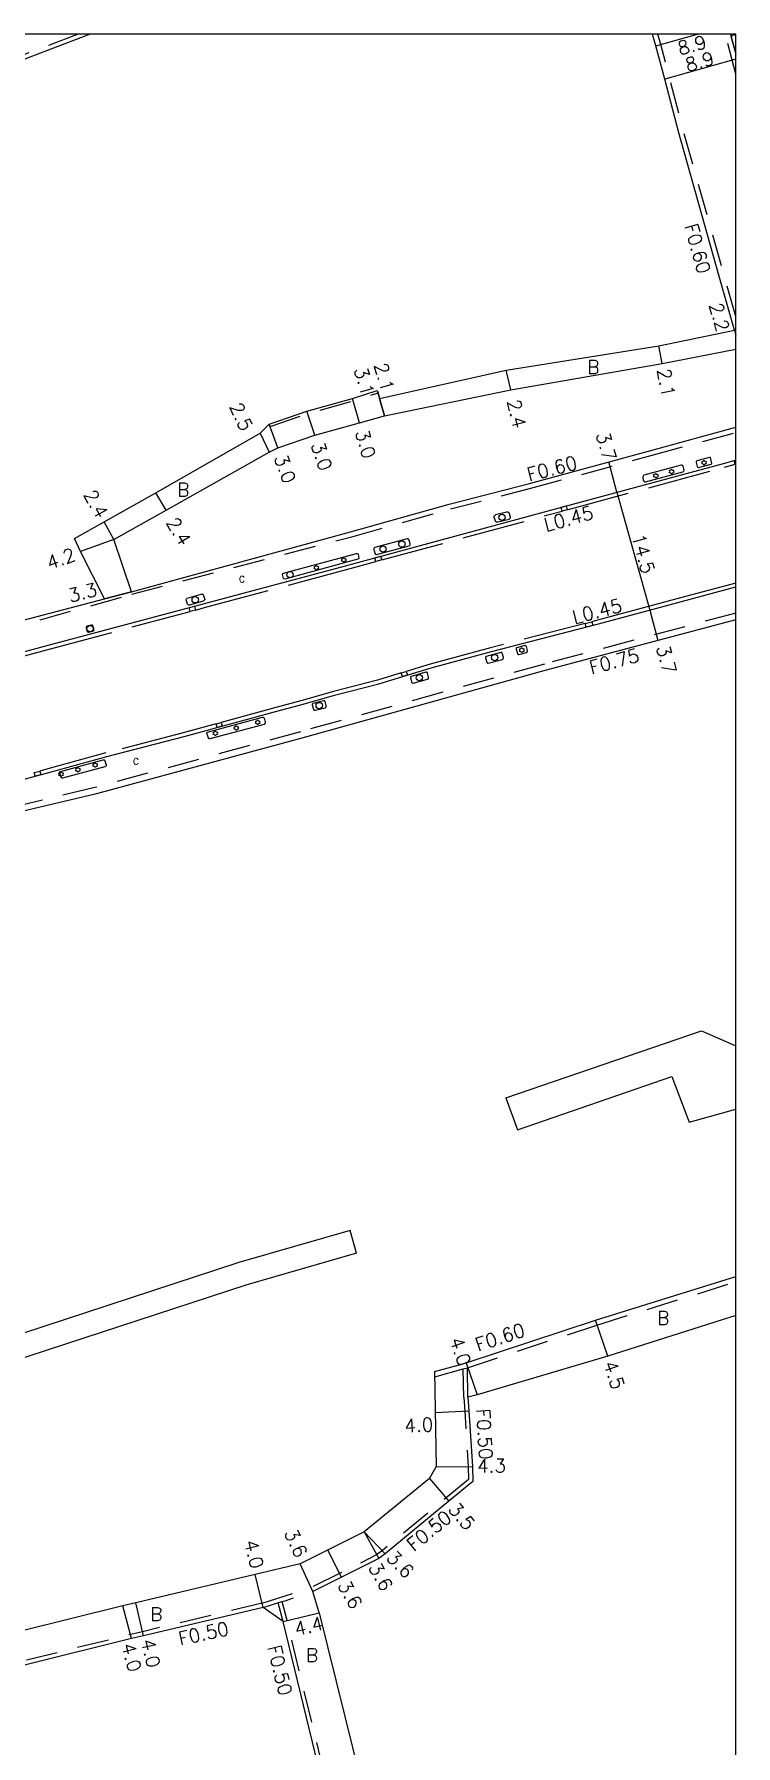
# Model space of a CAD drawing. Header units: metres. Extents: x -2400 to -1600, y -110400 to -109800.
# Drawn here: x -1683.1 to -1600, y -110002.8 to -109800 of the extents above; entities that cross this region are included whole.
import ezdxf

# ---------------------------------------------------------------- set-up
doc = ezdxf.new("R2010")
doc.units = ezdxf.units.M
doc.header["$LTSCALE"] = 2.5
doc.linetypes.add('22320', pattern=[2.5, 1.5, -1])
doc.linetypes.add('22330', pattern=[4, 3, -1])
doc.layers.get('0').update_dxf_attribs({"color": 150, "lineweight": 30})
for name, color, linetype in [('2101000', 175, 'Continuous'), ('2102000', 4, 'Continuous'), ('2102001', 191, 'Continuous'), ('2213000', 3, 'Continuous'), ('2232000', 120, '22320'), ('2233000', 120, '22330'), ('2235000', 13, 'Continuous'), ('2236000', 3, 'Continuous'), ('2236100', 7, 'Continuous'), ('2238000', 3, 'Continuous'), ('2239000', 3, 'Continuous'), ('9107000', 139, 'Continuous'), ('9201100', 215, 'Continuous'), ('9201500', 222, 'Continuous'), ('9202100', 82, 'Continuous'), ('9203500', 155, 'Continuous'), ('999', 7, 'Continuous')]:
    doc.layers.add(name, color=color, linetype=linetype)
doc.styles.add('Dm_Anotation', font='txt.shx', dxfattribs={"bigfont": 'pscdm.shx'})

# ---------------------------------------------------------------- blocks, each defined once
blk = doc.blocks.new('223900')
blk.add_lwpolyline([(-0.22, -0.37), (-0.44, -0.3), (-0.47, -0.27), (-0.48, -0.24), (-0.44, 0.01), (-0.48, 0.23), (-0.47, 0.27), (-0.45, 0.29), (-0.21, 0.38), (-0.04, 0.53), (0, 0.54), (0.03, 0.53), (0.22, 0.37), (0.44, 0.3), (0.47, 0.27), (0.48, 0.24), (0.44, -0.01), (0.48, -0.23), (0.47, -0.27), (0.45, -0.29), (0.21, -0.38), (0.04, -0.53), (0, -0.54), (-0.03, -0.53)], close=True)
blk = doc.blocks.new('223800')
at = {"color": 0}
blk.add_circle((0, 0), 0.75, dxfattribs=at)

msp = doc.modelspace()

# ---------------------------------------------------------------- linework, layer by layer
at = {"layer": '2101000'}
for points in [[(-1676.47, -109800), (-1676.82, -109800.12), (-1687.41, -109804.12), (-1691.2, -109805.52), (-1691.95, -109805.8), (-1700.85, -109809.08), (-1706.2, -109810.8), (-1717.22, -109814.34), (-1738.06, -109820.97), (-1739.76, -109821.54)], [(-1674.81, -109866.88), (-1677.63, -109861.28), (-1678.37, -109859.72), (-1674.84, -109857.75), (-1668.73, -109854.32), (-1656.34, -109847.24), (-1655.28, -109846.18), (-1650.83, -109844.65), (-1645.4, -109843.14), (-1642.47, -109842.21), (-1642.39, -109842.5), (-1642.2, -109843.17), (-1627.2, -109839.79), (-1609.1, -109836.93), (-1600.17, -109835.06)], [(-1671.61, -109866.07), (-1645.65, -109858.96), (-1633.95, -109855.67), (-1624.43, -109853.22), (-1610.07, -109849.31), (-1600, -109846.56)], [(-1721.1, -109879.09), (-1705.24, -109874.86), (-1674.81, -109866.88)], [(-1600, -109869.36), (-1622.47, -109875.34), (-1651.42, -109883.37), (-1675.89, -109890.02), (-1685.42, -109892.29), (-1740.07, -109906.95), (-1752.03, -109910.17), (-1752.23, -109910.5)], [(-1635.68, -109958.41), (-1632.45, -109957.53), (-1631.96, -109957.39), (-1616.63, -109952.34), (-1600, -109947.17)], [(-1649.37, -109987.01), (-1650.11, -109984.48)]]:
    msp.add_lwpolyline(points, dxfattribs=at)
at = {"layer": '2101000', "flags": 128}
for points in [[(-1600.17, -109835.06), (-1601.65, -109829.79), (-1606.76, -109811.7), (-1608.42, -109805.34), (-1609.47, -109801.36), (-1609.86, -109800)], [(-1671.61, -109866.07), (-1673.68, -109859.85), (-1667.49, -109856.38), (-1655.3, -109849.51), (-1654.27, -109849.01), (-1649.89, -109847.5), (-1644.58, -109846.02), (-1641.64, -109845.19), (-1626.64, -109842.13), (-1608.72, -109839), (-1600, -109837.3)], [(-1600, -109951.79), (-1615.17, -109956.59), (-1630.63, -109961.17), (-1631.73, -109961.45), (-1631.61, -109963.07), (-1631.2, -109969.67), (-1631.15, -109971.44)], [(-1635.68, -109958.41), (-1635.5, -109969.71)], [(-1636.27, -109971.11), (-1635.5, -109969.71)], [(-1636.27, -109971.11), (-1644.02, -109977.41), (-1644.17, -109977.48), (-1651.6, -109981.2), (-1656.96, -109982.47), (-1671.08, -109985.83), (-1672.61, -109986.19), (-1697.16, -109992.27), (-1704.76, -109994.31), (-1704.69, -109994.6), (-1711.73, -109996.38), (-1711.81, -109996.09), (-1721.94, -109998.72), (-1723.67, -109999.17)], [(-1631.15, -109971.44), (-1634, -109973.77), (-1641.55, -109980.03), (-1642.3, -109980.57), (-1650.11, -109984.48)], [(-1656, -109986.36), (-1670.17, -109989.72), (-1671.58, -109990.06), (-1696.03, -109996.11), (-1703.8, -109998.2), (-1710.73, -109999.94), (-1720.95, -110002.6), (-1722.14, -110002.91)], [(-1653.64, -109988.05), (-1656, -109986.36)], [(-1647.76, -110012.22), (-1653.64, -109988.05)], [(-1649.37, -109987.01), (-1643.37, -110011.24)]]:
    msp.add_lwpolyline(points, dxfattribs=at)
at = {"layer": '2102000', "flags": 128}
for points in [[(-1627.26, -109925.98), (-1604.07, -109918.05), (-1600, -109919.82)], [(-1625.86, -109929.8), (-1607.56, -109923.48), (-1605.54, -109928.87), (-1600, -109927.33)], [(-1644.92, -109944.39), (-1658.07, -109948.18), (-1683.75, -109956.61), (-1708.25, -109964.9), (-1713.63, -109966.93)]]:
    msp.add_lwpolyline(points, dxfattribs=at)
at = {"layer": '2102000'}
for points in [[(-1645.7, -109941.7), (-1658.89, -109945.5), (-1684.64, -109953.95), (-1709.2, -109962.26)], [(-1644.92, -109944.39), (-1645.7, -109941.7)]]:
    msp.add_lwpolyline(points, dxfattribs=at)
at = {"layer": '2102001', "flags": 128}
msp.add_lwpolyline([(-1627.26, -109925.98), (-1625.86, -109929.8)], dxfattribs=at)
at = {"layer": '2213000'}
for points in [[(-1720.98, -109879.67), (-1720.98, -109879.7), (-1720.69, -109880.22), (-1720.27, -109880.77), (-1719.75, -109881.19), (-1719.19, -109881.53), (-1718.57, -109881.79), (-1717.92, -109881.92), (-1717.23, -109881.93), (-1716.01, -109881.67), (-1695.67, -109876.21), (-1681.3, -109872.35), (-1662.78, -109867.4), (-1646.25, -109862.96), (-1622.22, -109856.45), (-1601.47, -109850.84), (-1600.2, -109850.5), (-1600, -109850.43)], [(-1686.07, -109888.72), (-1681.38, -109887.47), (-1674.53, -109885.58), (-1665.34, -109883.19), (-1654.39, -109880.21), (-1651.24, -109879.36), (-1647.56, -109878.31), (-1642.31, -109876.95), (-1636.09, -109875.05), (-1628.94, -109873.13), (-1616.27, -109869.86), (-1609.77, -109868.12), (-1606.42, -109867.19), (-1600, -109865.48)]]:
    msp.add_lwpolyline(points, dxfattribs=at)
at = {"layer": '2232000', "flags": 128}
for points in [[(-1677.91, -109800), (-1687.58, -109803.65), (-1691.15, -109804.97)], [(-1600, -109833.44), (-1601.07, -109829.63), (-1606.18, -109811.54), (-1607.85, -109805.17), (-1608.89, -109801.2), (-1609.24, -109800)], [(-1600.62, -109800), (-1600.57, -109800.21), (-1600, -109802.37)], [(-1600.57, -109800.21), (-1600, -109800.01)], [(-1600.17, -109835.06), (-1600, -109835.65)], [(-1655.18, -109846.46), (-1650.74, -109844.94), (-1645.31, -109843.43), (-1642.39, -109842.5)], [(-1655.18, -109846.46), (-1655.28, -109846.18)], [(-1632.23, -109961.48), (-1632.29, -109958.11)], [(-1631.73, -109961.45), (-1631.8, -109957.97)], [(-1632.23, -109961.48), (-1632.11, -109963.1), (-1631.7, -109969.69), (-1631.66, -109971.2)], [(-1631.66, -109971.2), (-1634.32, -109973.39), (-1641.86, -109979.63), (-1642.56, -109980.14), (-1650.35, -109984.04)], [(-1656.1, -109985.87), (-1650.35, -109984.04)], [(-1656, -109986.36), (-1653.77, -109985.68), (-1653.29, -109985.53), (-1650.11, -109984.48)], [(-1656.1, -109985.87), (-1670.28, -109989.24), (-1671.7, -109989.57), (-1696.16, -109995.63), (-1703.93, -109997.71), (-1710.86, -109999.46), (-1721.08, -110002.11), (-1722.48, -110002.48)], [(-1653.64, -109988.05), (-1654.22, -109985.82)], [(-1653.16, -109987.93), (-1653.74, -109985.67)], [(-1647.28, -110012.09), (-1653.16, -109987.93)]]:
    msp.add_lwpolyline(points, dxfattribs=at)
at = {"layer": '2232000'}
for points in [[(-1600, -109804.74), (-1601.24, -109800)], [(-1757.97, -109889.84), (-1749.14, -109887.27), (-1730.76, -109882.45), (-1721.52, -109879.81), (-1705.09, -109875.43), (-1688.45, -109871.04), (-1671.56, -109866.35), (-1645.49, -109859.53), (-1633.8, -109856.24), (-1624.28, -109853.79), (-1609.92, -109849.88), (-1600, -109847.17)], [(-1674.81, -109866.88), (-1671.61, -109866.07)], [(-1600, -109868.58), (-1622.67, -109874.61), (-1651.59, -109882.64), (-1676.08, -109889.29), (-1685.6, -109891.56), (-1740.26, -109906.22), (-1752.38, -109909.48), (-1752.47, -109909.64)], [(-1635.67, -109959.03), (-1632.29, -109958.11), (-1631.8, -109957.97), (-1631.79, -109957.97), (-1616.45, -109952.91), (-1600, -109947.8)]]:
    msp.add_lwpolyline(points, dxfattribs=at)
at = {"layer": '2233000'}
for points in [[(-1619.97, -109856.33), (-1601.35, -109851.29), (-1600.06, -109850.94)], [(-1641.95, -109862.28), (-1622.1, -109856.91), (-1620.58, -109856.5)], [(-1664.03, -109868.22), (-1662.66, -109867.85), (-1646.12, -109863.41), (-1642.65, -109862.47)], [(-1600, -109865.01), (-1606.54, -109866.75), (-1609.89, -109867.68), (-1616.38, -109869.42), (-1617.06, -109869.6)], [(-1685.89, -109874.07), (-1681.18, -109872.8), (-1664.65, -109868.38)], [(-1617.83, -109869.79), (-1629.06, -109872.69), (-1636.21, -109874.62), (-1639.04, -109875.48)], [(-1639.63, -109875.66), (-1642.44, -109876.51), (-1647.68, -109877.87), (-1651.36, -109878.92), (-1654.51, -109879.77), (-1660.97, -109881.53)], [(-1661.58, -109881.69), (-1665.46, -109882.75), (-1674.65, -109885.14), (-1681.5, -109887.04)], [(-1681.5, -109887.04), (-1682.47, -109887.29)]]:
    msp.add_lwpolyline(points, dxfattribs=at)
at = {"layer": '2235000'}
msp.add_lwpolyline([(-1600, -109850.92), (-1600.06, -109850.94), (-1600.2, -109850.5), (-1600, -109850.43)], dxfattribs=at)
for points in [[(-1620.09, -109855.88), (-1619.97, -109856.33), (-1620.58, -109856.5), (-1620.7, -109856.04)], [(-1642.08, -109861.83), (-1641.95, -109862.28), (-1642.65, -109862.47), (-1642.77, -109862.02)], [(-1664.15, -109867.77), (-1664.03, -109868.22), (-1664.65, -109868.38), (-1664.77, -109867.93)], [(-1617.72, -109870.23), (-1617.83, -109869.79), (-1617.06, -109869.6), (-1616.95, -109870.04)], [(-1639.5, -109876.09), (-1639.63, -109875.66), (-1639.04, -109875.48), (-1638.91, -109875.91)], [(-1661.46, -109882.13), (-1661.58, -109881.69), (-1660.97, -109881.53), (-1660.85, -109881.97)], [(-1683.01, -109887.91), (-1683.12, -109887.47), (-1682.47, -109887.29), (-1682.35, -109887.73)]]:
    msp.add_lwpolyline(points, close=True, dxfattribs=at)
at = {"layer": '2236000'}
for points in [[(-1676.04, -109870.57), (-1676.17, -109870.08), (-1676.23, -109870.02), (-1676.29, -109870.01), (-1676.37, -109870.01), (-1676.87, -109870.14), (-1676.91, -109870.17), (-1676.95, -109870.24), (-1676.97, -109870.32), (-1676.86, -109870.74), (-1676.8, -109870.79), (-1676.74, -109870.83), (-1676.68, -109870.85), (-1676.19, -109870.72), (-1676.12, -109870.68), (-1676.07, -109870.64)], [(-1625.01, -109872.43), (-1625.96, -109872.67), (-1625.98, -109872.68), (-1625.99, -109872.69), (-1626.01, -109872.71), (-1626.02, -109872.73), (-1626.03, -109872.75), (-1626.04, -109872.78), (-1626.04, -109872.81), (-1626.04, -109872.83), (-1625.88, -109873.36), (-1625.87, -109873.39), (-1625.84, -109873.42), (-1625.83, -109873.43), (-1625.8, -109873.45), (-1625.78, -109873.46), (-1625.75, -109873.46), (-1625.73, -109873.46), (-1625.7, -109873.46), (-1624.81, -109873.26), (-1624.77, -109873.24), (-1624.75, -109873.22), (-1624.72, -109873.19), (-1624.7, -109873.16), (-1624.68, -109873.12), (-1624.68, -109873.08), (-1624.68, -109873), (-1624.81, -109872.54), (-1624.83, -109872.5), (-1624.86, -109872.47), (-1624.88, -109872.45), (-1624.91, -109872.44), (-1624.94, -109872.43), (-1624.97, -109872.43), (-1624.99, -109872.43)]]:
    msp.add_lwpolyline(points, close=True, dxfattribs=at)
at = {"layer": '2236100'}
for points in [[(-1603.01, -109850.16), (-1603.04, -109850.14), (-1603.1, -109850.13), (-1604.61, -109850.53), (-1604.65, -109850.57), (-1604.67, -109850.62), (-1604.69, -109850.67), (-1604.69, -109850.74), (-1604.59, -109851.2), (-1604.56, -109851.26), (-1604.51, -109851.29), (-1604.46, -109851.32), (-1604.42, -109851.34), (-1602.91, -109850.93), (-1602.86, -109850.89), (-1602.84, -109850.86)], [(-1606.25, -109851.12), (-1606.31, -109851.08), (-1606.37, -109851.06), (-1606.48, -109851.04), (-1610.88, -109852.24), (-1610.93, -109852.27), (-1610.97, -109852.34), (-1611, -109852.44), (-1611.01, -109852.56), (-1610.96, -109852.83), (-1610.88, -109852.93), (-1610.81, -109853.01), (-1610.74, -109853.05), (-1610.68, -109853.04), (-1606.28, -109851.85), (-1606.19, -109851.78), (-1606.15, -109851.74), (-1606.12, -109851.67)], [(-1628.46, -109856.94), (-1628.52, -109856.98), (-1628.6, -109857.05), (-1628.65, -109857.14), (-1628.66, -109857.2), (-1628.47, -109857.72), (-1628.39, -109857.77), (-1628.29, -109857.78), (-1628.2, -109857.77), (-1626.86, -109857.43), (-1626.78, -109857.37), (-1626.71, -109857.3), (-1626.68, -109857.21), (-1626.86, -109856.69), (-1626.9, -109856.65), (-1627, -109856.61), (-1627.1, -109856.61), (-1627.18, -109856.62)], [(-1638.69, -109860.61), (-1638.64, -109860.56), (-1638.59, -109860.49), (-1638.58, -109860.37), (-1638.7, -109859.92), (-1638.77, -109859.83), (-1638.85, -109859.79), (-1638.92, -109859.78), (-1642.77, -109860.8), (-1642.83, -109860.85), (-1642.87, -109860.91), (-1642.89, -109861.04), (-1642.77, -109861.48), (-1642.69, -109861.58), (-1642.62, -109861.62), (-1642.55, -109861.63)], [(-1644.94, -109861.52), (-1644.86, -109861.53), (-1644.8, -109861.55), (-1644.76, -109861.6), (-1644.65, -109862.05), (-1644.66, -109862.11), (-1644.7, -109862.16), (-1644.77, -109862.2), (-1653.41, -109864.54), (-1653.55, -109864.51), (-1653.59, -109864.46), (-1653.7, -109864.01), (-1653.69, -109863.95), (-1653.65, -109863.9), (-1653.58, -109863.86)], [(-1662.91, -109866.95), (-1662.94, -109867.02), (-1663, -109867.08), (-1663.04, -109867.11), (-1663.11, -109867.15), (-1664.74, -109867.62), (-1664.81, -109867.62), (-1664.87, -109867.6), (-1664.93, -109867.55), (-1664.97, -109867.5), (-1665.13, -109867.02), (-1665.12, -109866.95), (-1665.09, -109866.88), (-1665.05, -109866.83), (-1665, -109866.79), (-1663.36, -109866.32), (-1663.28, -109866.31), (-1663.23, -109866.32), (-1663.15, -109866.34), (-1663.09, -109866.38)], [(-1627.85, -109873.23), (-1629.59, -109873.71), (-1629.6, -109873.72), (-1629.62, -109873.73), (-1629.63, -109873.75), (-1629.65, -109873.77), (-1629.66, -109873.79), (-1629.67, -109873.82), (-1629.67, -109873.85), (-1629.67, -109873.87), (-1629.5, -109874.4), (-1629.49, -109874.43), (-1629.47, -109874.46), (-1629.45, -109874.47), (-1629.42, -109874.49), (-1629.4, -109874.5), (-1629.38, -109874.5), (-1629.36, -109874.5), (-1629.33, -109874.5), (-1627.65, -109874.06), (-1627.62, -109874.04), (-1627.59, -109874.02), (-1627.57, -109873.99), (-1627.55, -109873.96), (-1627.53, -109873.92), (-1627.52, -109873.88), (-1627.53, -109873.8), (-1627.66, -109873.34), (-1627.68, -109873.3), (-1627.7, -109873.27), (-1627.73, -109873.25), (-1627.75, -109873.24), (-1627.79, -109873.23), (-1627.81, -109873.22), (-1627.84, -109873.23)], [(-1636.72, -109875.59), (-1638.47, -109876.09), (-1638.49, -109876.1), (-1638.5, -109876.11), (-1638.52, -109876.13), (-1638.53, -109876.15), (-1638.54, -109876.17), (-1638.55, -109876.2), (-1638.55, -109876.23), (-1638.55, -109876.25), (-1638.39, -109876.78), (-1638.37, -109876.81), (-1638.35, -109876.84), (-1638.33, -109876.85), (-1638.31, -109876.87), (-1638.28, -109876.88), (-1638.26, -109876.88), (-1638.24, -109876.88), (-1638.21, -109876.88), (-1636.52, -109876.42), (-1636.49, -109876.4), (-1636.46, -109876.38), (-1636.43, -109876.36), (-1636.41, -109876.32), (-1636.4, -109876.28), (-1636.39, -109876.24), (-1636.39, -109876.16), (-1636.53, -109875.7), (-1636.54, -109875.66), (-1636.57, -109875.63), (-1636.6, -109875.61), (-1636.62, -109875.6), (-1636.66, -109875.59), (-1636.68, -109875.59), (-1636.7, -109875.59)], [(-1648.84, -109878.95), (-1650.11, -109879.3), (-1650.12, -109879.3), (-1650.14, -109879.32), (-1650.15, -109879.33), (-1650.17, -109879.35), (-1650.18, -109879.37), (-1650.19, -109879.4), (-1650.19, -109879.43), (-1650.19, -109879.46), (-1650.02, -109879.98), (-1650.01, -109880.01), (-1649.99, -109880.04), (-1649.97, -109880.06), (-1649.94, -109880.07), (-1649.92, -109880.08), (-1649.9, -109880.09), (-1649.88, -109880.09), (-1649.85, -109880.08), (-1648.64, -109879.79), (-1648.61, -109879.77), (-1648.58, -109879.74), (-1648.56, -109879.72), (-1648.54, -109879.69), (-1648.52, -109879.64), (-1648.51, -109879.61), (-1648.52, -109879.52), (-1648.65, -109879.06), (-1648.67, -109879.03), (-1648.69, -109879), (-1648.72, -109878.98), (-1648.74, -109878.96), (-1648.78, -109878.95), (-1648.8, -109878.95), (-1648.83, -109878.95)], [(-1662.58, -109882.67), (-1656.08, -109880.92), (-1656.07, -109880.92), (-1656.04, -109880.92), (-1656.02, -109880.92), (-1655.99, -109880.93), (-1655.96, -109880.95), (-1655.93, -109880.97), (-1655.91, -109881), (-1655.89, -109881.03), (-1655.76, -109881.49), (-1655.75, -109881.58), (-1655.76, -109881.61), (-1655.78, -109881.66), (-1655.8, -109881.69), (-1655.82, -109881.71), (-1655.85, -109881.74), (-1655.88, -109881.76), (-1662.32, -109883.46), (-1662.35, -109883.46), (-1662.37, -109883.46), (-1662.39, -109883.45), (-1662.41, -109883.44), (-1662.44, -109883.43), (-1662.46, -109883.41), (-1662.48, -109883.38), (-1662.49, -109883.36), (-1662.66, -109882.83), (-1662.66, -109882.8), (-1662.66, -109882.77), (-1662.65, -109882.74), (-1662.64, -109882.72), (-1662.62, -109882.7), (-1662.61, -109882.69), (-1662.59, -109882.68)], [(-1680.02, -109887.32), (-1674.94, -109885.96), (-1674.92, -109885.96), (-1674.89, -109885.95), (-1674.87, -109885.96), (-1674.84, -109885.97), (-1674.81, -109885.98), (-1674.78, -109886), (-1674.76, -109886.03), (-1674.74, -109886.07), (-1674.61, -109886.53), (-1674.6, -109886.61), (-1674.61, -109886.65), (-1674.63, -109886.69), (-1674.65, -109886.72), (-1674.67, -109886.75), (-1674.7, -109886.77), (-1674.74, -109886.79), (-1679.76, -109888.11), (-1679.79, -109888.11), (-1679.82, -109888.11), (-1679.84, -109888.11), (-1679.86, -109888.1), (-1679.89, -109888.08), (-1679.9, -109888.07), (-1679.93, -109888.04), (-1679.94, -109888.01), (-1680.1, -109887.48), (-1680.11, -109887.46), (-1680.1, -109887.43), (-1680.09, -109887.4), (-1680.09, -109887.38), (-1680.07, -109887.36), (-1680.05, -109887.34), (-1680.04, -109887.33)]]:
    msp.add_lwpolyline(points, close=True, dxfattribs=at)
at = {"layer": '9107000'}
for points in [[(-1721.1, -109879.09), (-1720.98, -109879.67), (-1720.98, -109879.7), (-1720.69, -109880.22), (-1720.27, -109880.77), (-1719.75, -109881.19), (-1719.19, -109881.53), (-1718.57, -109881.79), (-1717.92, -109881.92), (-1717.23, -109881.93), (-1716.01, -109881.67), (-1695.67, -109876.21), (-1681.3, -109872.35), (-1662.78, -109867.4), (-1646.25, -109862.96), (-1622.22, -109856.45), (-1601.47, -109850.84), (-1600.2, -109850.5), (-1600, -109850.43)], [(-1686.07, -109888.72), (-1681.38, -109887.47), (-1674.53, -109885.58), (-1665.34, -109883.19), (-1654.39, -109880.21), (-1651.24, -109879.36), (-1647.56, -109878.31), (-1642.31, -109876.95), (-1636.09, -109875.05), (-1628.94, -109873.13), (-1616.27, -109869.86), (-1609.77, -109868.12), (-1606.42, -109867.19), (-1600, -109865.48)]]:
    msp.add_lwpolyline(points, dxfattribs=at)
at = {"layer": '9201100', "flags": 128}
for points in [[(-1609.47, -109801.36), (-1604.53, -109800)], [(-1600.62, -109800), (-1600, -109802.37)], [(-1600, -109802.95), (-1608.42, -109805.34)], [(-1600.17, -109835.06), (-1600, -109835.65)], [(-1608.72, -109839), (-1609.1, -109836.93)], [(-1626.64, -109842.13), (-1627.2, -109839.79)], [(-1642.47, -109842.21), (-1641.64, -109845.19)], [(-1649.89, -109847.5), (-1650.83, -109844.65)], [(-1644.58, -109846.02), (-1645.4, -109843.14)], [(-1641.64, -109845.19), (-1642.2, -109843.17)], [(-1654.27, -109849.01), (-1655.28, -109846.18)], [(-1656.34, -109847.24), (-1655.3, -109849.51)], [(-1614.08, -109854.25), (-1615.05, -109850.66)], [(-1667.49, -109856.38), (-1668.73, -109854.32)], [(-1614.08, -109854.25), (-1610.2, -109868.24)], [(-1673.68, -109859.85), (-1674.84, -109857.75)], [(-1673.68, -109859.85), (-1677.63, -109861.28)], [(-1671.61, -109866.07), (-1674.81, -109866.88)], [(-1610.2, -109868.24), (-1609.25, -109871.82)], [(-1615.17, -109956.59), (-1616.63, -109952.34)], [(-1631.96, -109957.39), (-1630.63, -109961.17)], [(-1635.6, -109963.29), (-1631.61, -109963.07)], [(-1635.5, -109969.71), (-1631.2, -109969.67)], [(-1636.27, -109971.11), (-1634, -109973.77)], [(-1644.02, -109977.41), (-1641.55, -109980.03)], [(-1644.02, -109977.41), (-1642.3, -109980.57)], [(-1648.35, -109979.57), (-1646.74, -109982.79)], [(-1656, -109986.36), (-1656.96, -109982.47)], [(-1650.11, -109984.48), (-1651.6, -109981.2)], [(-1671.58, -109990.06), (-1672.61, -109986.19)], [(-1670.17, -109989.72), (-1671.08, -109985.83)], [(-1653.64, -109988.05), (-1649.37, -109987.01)]]:
    msp.add_lwpolyline(points, dxfattribs=at)
at = {"layer": '999'}
msp.add_lwpolyline([(-2400, -110400), (-1600, -110400), (-1600, -109800), (-2400, -109800)], close=True, dxfattribs=at)

# ---------------------------------------------------------------- block references
at = {"layer": '2238000', "xscale": 0.5, "yscale": 0.5, "zscale": 0.5}
for p in [(-1627.69, -109857.22, 7.64), (-1641.8, -109860.98, 7.7), (-1639.56, -109860.4, 7.76), (-1652.81, -109864.01, 7.68), (-1664.05, -109867, 7.79), (-1676.5, -109870.41, 7.95), (-1628.56, -109873.84, 7.7), (-1637.49, -109876.23, 7.74), (-1649.36, -109879.52, 7.71)]:
    msp.add_blockref('223800', p, dxfattribs=at)
at = {"layer": '2239000', "xscale": 0.5, "yscale": 0.5, "zscale": 0.5}
for p in [(-1603.75, -109850.76, 7.52), (-1609.47, -109852.29, 7.49), (-1607.61, -109851.81, 7.49), (-1649.69, -109863.19, 7.71), (-1646.44, -109862.29, 7.71), (-1625.35, -109872.97, 7.66), (-1656.64, -109881.51, 7.96), (-1661.66, -109882.82, 7.96), (-1659.18, -109882.19, 7.96), (-1679.95, -109887.65, 7.91), (-1677.94, -109887.13, 7.91), (-1675.9, -109886.57, 7.91)]:
    msp.add_blockref('223900', p, dxfattribs=at)

# ---------------------------------------------------------------- texts
at = {"layer": '9201500', "style": 'Dm_Anotation'}
for s, rotation, p in [('8.9', 15.4091, (-1606.62, -109802.52)), ('8.9', 15.8269, (-1605.71, -109804.47)), ('2.2', 285.7471, (-1603.19, -109832.06)), ('3.1', 285.6512, (-1645.25, -109839.69)), ('2.1', 285.6512, (-1642.89, -109839.18)), ('2.1', 280.2893, (-1609.35, -109839.74)), ('2.5', 294.6601, (-1660.03, -109844.07)), ('2.4', 283.4555, (-1627.14, -109843.48)), ('3.0', 288.3507, (-1650.36, -109848.61)), ('3.0', 285.9143, (-1645.1, -109847.11)), ('3.7', 285.241, (-1616.57, -109847.39)), ('3.0', 289.4826, (-1654.73, -109850.12)), ('2.4', 298.9842, (-1677.34, -109854.52)), ('2.4', 300.9844, (-1667.56, -109857.82)), ('4.2', 19.8169, (-1681.31, -109863.45)), ('14.5', 285.4728, (-1612.38, -109859.44)), ('3.3', 14.289, (-1678.86, -109867.34)), ('3.7', 284.9031, (-1609.44, -109872.62)), ('4.0', 289.4021, (-1633.95, -109954.67)), ('4.5', 288.9585, (-1615.72, -109957.47)), ('4.0', 3.1881, (-1639.22, -109965.66)), ('4.3', 0.5735, (-1630.65, -109970.39)), ('3.5', 310.5521, (-1634.18, -109974.79)), ('4.0', 283.8999, (-1658.27, -109978.58)), ('3.6', 294.1933, (-1653.54, -109977.5)), ('3.6', 313.2952, (-1641.5, -109980.56)), ('3.6', 298.6175, (-1643.58, -109981.6)), ('3.6', 298.9434, (-1647.22, -109983.72)), ('4.4', 13.6828, (-1652.08, -109989.76)), ('4.0', 284.9445, (-1672.81, -109990.82)), ('4.0', 283.1951, (-1670.48, -109990.3))]:
    msp.add_text(s, height=1.6, rotation=rotation, dxfattribs=at).set_placement(p)
at = {"layer": '9202100', "style": 'Dm_Anotation'}
for s, height, p in [('B', 1.6, (-1617.6, -109840.22)), ('B', 1.6, (-1666.18, -109854.76)), ('C', 0.75, (-1658.85, -109864.93, 7.75)), ('C', 0.75, (-1671.41, -109886.52, 7.93)), ('B', 1.6, (-1609.32, -109952.87)), ('B', 1.6, (-1669.37, -109987.96)), ('B', 1.6, (-1650.92, -109992.81))]:
    msp.add_text(s, height=height, dxfattribs=at).set_placement(p)
at = {"layer": '9203500', "style": 'Dm_Anotation'}
for s, rotation, p in [('F0.60', 285.7558, (-1606.11, -109822.7)), ('F0.60', 14.4393, (-1624.5, -109852.98)), ('L0.45', 15.1497, (-1622.48, -109858.93)), ('L0.45', 14.4589, (-1619.12, -109869.87)), ('F0.75', 14.9031, (-1617.12, -109875.83)), ('F0.60', 18.2598, (-1630.55, -109956.06)), ('F0.50', 273.5131, (-1630.75, -109962.87)), ('F0.50', 39.637, (-1638.15, -109979.82)), ('F0.50', 12.0405, (-1665.85, -109990.87)), ('F0.50', 283.6737, (-1655.5, -109991.07))]:
    msp.add_text(s, height=1.6, rotation=rotation, dxfattribs=at).set_placement(p)

doc.saveas('drawing.dxf')
